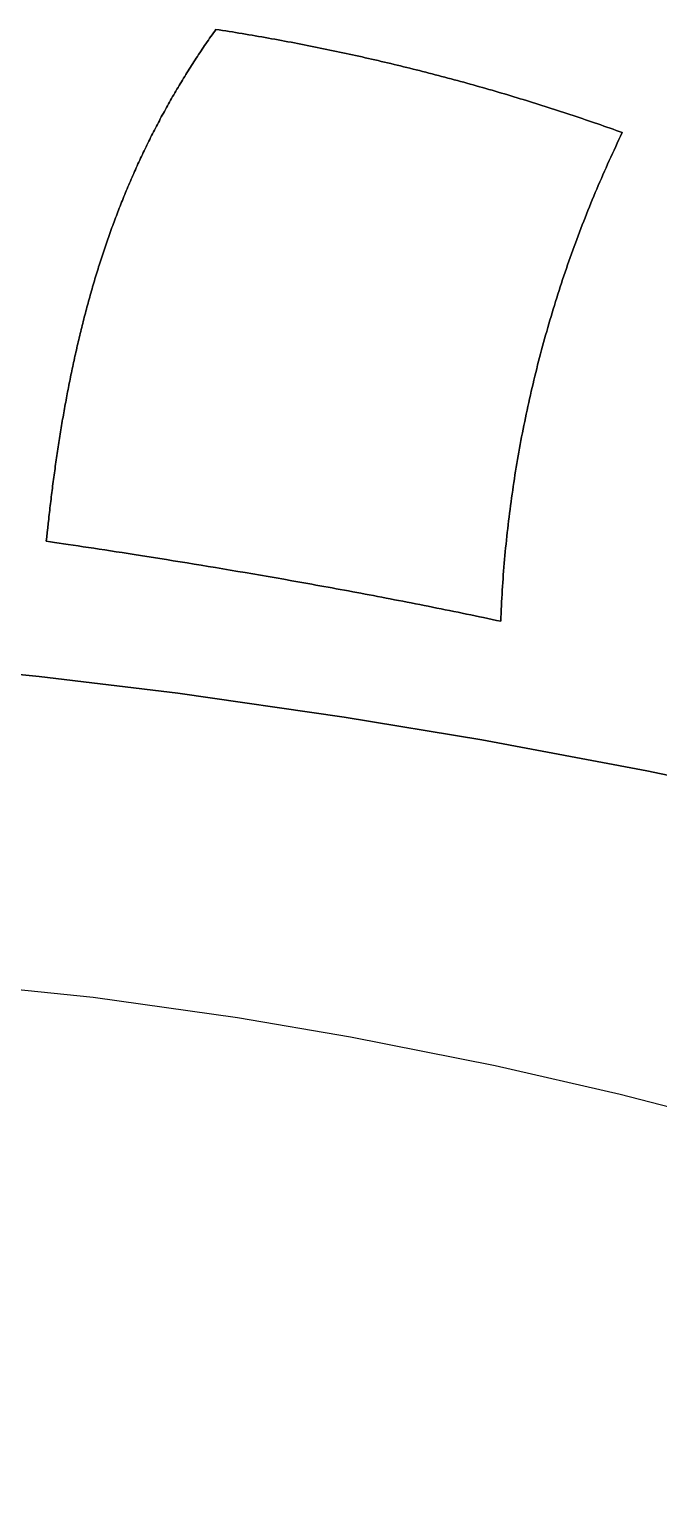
# Model space of a CAD drawing. Header units: millimetres. Extents: x 1811966 to 2218310, y 20519 to 471429.
# Drawn here: x 2083716 to 2104150, y 112128 to 159735 of the extents above; entities that cross this region are included whole.
import ezdxf

# ---------------------------------------------------------------- set-up
doc = ezdxf.new("R2010")
doc.units = ezdxf.units.MM
doc.layers.add('CLOSED_AREAS', color=7, linetype='Continuous')
doc.layers.add('REGION_HOLES', color=7, linetype='Continuous')

msp = doc.modelspace()

# ---------------------------------------------------------------- linework, layer by layer
at = {"layer": 'CLOSED_AREAS'}
msp.add_lwpolyline([(2099020.078, 140530.434), (2099025.007, 140655.952), (2099030.331, 140781.453), (2099036.051, 140906.937), (2099042.166, 141032.403), (2099048.677, 141157.848), (2099055.583, 141283.273), (2099062.885, 141408.675), (2099070.581, 141534.053), (2099078.673, 141659.406), (2099087.16, 141784.734), (2099096.042, 141910.033), (2099105.319, 142035.305), (2099114.991, 142160.546), (2099125.057, 142285.757), (2099135.518, 142410.935), (2099146.374, 142536.079), (2099157.623, 142661.189), (2099169.268, 142786.262), (2099181.306, 142911.298), (2099193.739, 143036.296), (2099206.565, 143161.253), (2099219.785, 143286.17), (2099233.399, 143411.045), (2099247.407, 143535.876), (2099261.808, 143660.662), (2099276.602, 143785.402), (2099291.789, 143910.095), (2099307.369, 144034.739), (2099323.342, 144159.334), (2099339.708, 144283.877), (2099356.466, 144408.369), (2099373.617, 144532.807), (2099391.159, 144657.19), (2099409.094, 144781.518), (2099427.421, 144905.788), (2099446.139, 145030), (2099465.248, 145154.152), (2099484.749, 145278.243), (2099504.641, 145402.273), (2099524.923, 145526.239), (2099545.597, 145650.14), (2099566.66, 145773.976), (2099588.114, 145897.745), (2099609.958, 146021.445), (2099632.192, 146145.076), (2099654.816, 146268.636), (2099677.828, 146392.125), (2099701.23, 146515.54), (2099725.021, 146638.881), (2099749.201, 146762.146), (2099773.768, 146885.334), (2099798.725, 147008.445), (2099824.069, 147131.476), (2099849.8, 147254.426), (2099875.919, 147377.295), (2099902.426, 147500.081), (2099929.319, 147622.783), (2099956.598, 147745.399), (2099984.265, 147867.929), (2100012.317, 147990.371), (2100040.755, 148112.724), (2100069.578, 148234.987), (2100098.787, 148357.158), (2100128.381, 148479.236), (2100158.359, 148601.221), (2100188.722, 148723.111), (2100219.469, 148844.904), (2100250.6, 148966.6), (2100282.114, 149088.197), (2100314.011, 149209.694), (2100346.291, 149331.09), (2100378.953, 149452.383), (2100411.998, 149573.573), (2100445.424, 149694.658), (2100479.232, 149815.638), (2100513.421, 149936.51), (2100547.991, 150057.273), (2100582.942, 150177.928), (2100618.272, 150298.471), (2100653.983, 150418.902), (2100690.072, 150539.221), (2100726.541, 150659.425), (2100763.389, 150779.513), (2100800.615, 150899.485), (2100838.219, 151019.338), (2100876.2, 151139.073), (2100914.559, 151258.687), (2100953.295, 151378.18), (2100992.407, 151497.55), (2101031.895, 151616.796), (2101071.758, 151735.917), (2101111.997, 151854.912), (2101152.611, 151973.78), (2101193.6, 152092.518), (2101234.962, 152211.127), (2101276.699, 152329.606), (2101318.808, 152447.951), (2101361.29, 152566.164), (2101404.145, 152684.242), (2101447.371, 152802.185), (2101490.97, 152919.99), (2101534.939, 153037.658), (2101579.279, 153155.186), (2101623.989, 153272.574), (2101669.069, 153389.821), (2101714.518, 153506.925), (2101760.337, 153623.885), (2101806.523, 153740.7), (2101853.078, 153857.369), (2101900, 153973.89), (2101947.289, 154090.263), (2101994.945, 154206.487), (2102042.967, 154322.559), (2102091.355, 154438.48), (2102140.107, 154554.248), (2102189.225, 154669.861), (2102238.706, 154785.319), (2102288.552, 154900.62), (2102338.76, 155015.764), (2102389.331, 155130.749), (2102440.264, 155245.574), (2102491.559, 155360.238), (2102543.216, 155474.739), (2102595.232, 155589.077), (2102647.609, 155703.251), (2102700.346, 155817.259), (2102753.442, 155931.1), (2102806.896, 156044.773), (2102860.708, 156158.277), (2102914.878, 156271.611), (2102969.405, 156384.774), (2102869.699, 156420.524), (2102769.945, 156456.122), (2102670.142, 156491.57), (2102570.291, 156526.866), (2102470.391, 156562.011), (2102370.443, 156597.005), (2102270.445, 156631.849), (2102170.398, 156666.541), (2102070.303, 156701.082), (2101970.158, 156735.472), (2101869.963, 156769.711), (2101769.72, 156803.799), (2101669.426, 156837.736), (2101569.083, 156871.522), (2101468.69, 156905.157), (2101368.247, 156938.641), (2101267.754, 156971.974), (2101167.211, 157005.156), (2101066.618, 157038.187), (2100965.975, 157071.067), (2100865.28, 157103.796), (2100764.536, 157136.374), (2100663.74, 157168.801), (2100562.894, 157201.077), (2100461.997, 157233.202), (2100361.049, 157265.176), (2100260.049, 157297), (2100158.999, 157328.672), (2100057.897, 157360.193), (2099956.743, 157391.564), (2099855.538, 157422.783), (2099754.281, 157453.852), (2099652.972, 157484.77), (2099551.612, 157515.536), (2099450.199, 157546.152), (2099348.734, 157576.617), (2099247.217, 157606.931), (2099145.647, 157637.094), (2099044.025, 157667.107), (2098942.35, 157696.968), (2098840.623, 157726.679), (2098738.843, 157756.238), (2098637.009, 157785.647), (2098535.123, 157814.905), (2098433.183, 157844.012), (2098331.191, 157872.968), (2098229.144, 157901.774), (2098127.045, 157930.428), (2098024.891, 157958.932), (2097922.684, 157987.285), (2097820.423, 158015.487), (2097718.108, 158043.538), (2097615.739, 158071.439), (2097513.316, 158099.188), (2097410.838, 158126.787), (2097308.306, 158154.235), (2097205.719, 158181.533), (2097103.078, 158208.679), (2097000.382, 158235.675), (2096897.631, 158262.52), (2096794.825, 158289.214), (2096691.964, 158315.757), (2096589.048, 158342.15), (2096486.077, 158368.392), (2096383.05, 158394.483), (2096279.967, 158420.423), (2096176.829, 158446.213), (2096073.635, 158471.851), (2095970.385, 158497.34), (2095867.079, 158522.677), (2095763.717, 158547.864), (2095660.299, 158572.9), (2095556.824, 158597.785), (2095453.293, 158622.519), (2095349.706, 158647.103), (2095246.061, 158671.537), (2095142.36, 158695.819), (2095038.602, 158719.951), (2094934.787, 158743.932), (2094830.915, 158767.762), (2094726.986, 158791.442), (2094622.999, 158814.971), (2094518.955, 158838.35), (2094414.853, 158861.578), (2094310.694, 158884.655), (2094206.476, 158907.581), (2094102.201, 158930.357), (2093997.868, 158952.982), (2093893.477, 158975.457), (2093789.027, 158997.781), (2093684.519, 159019.954), (2093579.952, 159041.977), (2093475.327, 159063.849), (2093370.644, 159085.571), (2093265.901, 159107.142), (2093161.099, 159128.562), (2093056.239, 159149.832), (2092951.319, 159170.951), (2092846.34, 159191.92), (2092741.301, 159212.738), (2092636.204, 159233.405), (2092531.046, 159253.922), (2092425.829, 159274.289), (2092320.552, 159294.504), (2092215.215, 159314.57), (2092109.818, 159334.484), (2092004.36, 159354.249), (2091898.843, 159373.862), (2091793.265, 159393.326), (2091687.626, 159412.638), (2091581.927, 159431.8), (2091476.167, 159450.812), (2091370.347, 159469.673), (2091264.465, 159488.384), (2091158.522, 159506.944), (2091052.518, 159525.353), (2090946.453, 159543.613), (2090840.326, 159561.721), (2090734.138, 159579.679), (2090627.888, 159597.487), (2090521.577, 159615.145), (2090415.203, 159632.651), (2090308.768, 159650.008), (2090202.271, 159667.214), (2090095.711, 159684.269), (2089989.089, 159701.174), (2089882.404, 159717.929), (2089775.658, 159734.533), (2089734.103, 159676.43), (2089692.753, 159618.282), (2089651.606, 159560.087), (2089610.663, 159501.846), (2089569.922, 159443.559), (2089529.383, 159385.226), (2089489.046, 159326.846), (2089448.91, 159268.42), (2089408.974, 159209.948), (2089369.238, 159151.429), (2089329.701, 159092.863), (2089290.363, 159034.25), (2089251.223, 158975.591), (2089212.28, 158916.884), (2089173.535, 158858.131), (2089134.986, 158799.33), (2089096.633, 158740.483), (2089058.475, 158681.587), (2089020.512, 158622.645), (2088982.744, 158563.655), (2088945.169, 158504.618), (2088907.787, 158445.532), (2088870.598, 158386.4), (2088833.601, 158327.219), (2088796.795, 158267.99), (2088760.18, 158208.714), (2088723.756, 158149.389), (2088687.521, 158090.016), (2088651.476, 158030.595), (2088615.619, 157971.126), (2088579.951, 157911.608), (2088544.47, 157852.042), (2088509.176, 157792.427), (2088474.068, 157732.764), (2088439.146, 157673.052), (2088404.41, 157613.29), (2088369.859, 157553.48), (2088335.491, 157493.621), (2088301.308, 157433.713), (2088267.307, 157373.756), (2088233.489, 157313.749), (2088199.853, 157253.693), (2088166.399, 157193.588), (2088133.125, 157133.433), (2088100.032, 157073.228), (2088067.118, 157012.974), (2088034.384, 156952.67), (2088001.828, 156892.316), (2087969.45, 156831.912), (2087937.25, 156771.458), (2087905.227, 156710.954), (2087873.381, 156650.4), (2087841.71, 156589.795), (2087810.215, 156529.14), (2087778.894, 156468.434), (2087747.748, 156407.678), (2087716.775, 156346.872), (2087685.975, 156286.014), (2087655.348, 156225.106), (2087624.893, 156164.147), (2087594.609, 156103.136), (2087564.496, 156042.075), (2087534.553, 155980.963), (2087504.78, 155919.799), (2087475.177, 155858.584), (2087445.742, 155797.318), (2087416.475, 155736), (2087387.375, 155674.63), (2087358.443, 155613.209), (2087329.677, 155551.736), (2087301.076, 155490.211), (2087272.642, 155428.634), (2087244.371, 155367.005), (2087216.265, 155305.324), (2087188.323, 155243.591), (2087160.544, 155181.806), (2087132.927, 155119.968), (2087105.472, 155058.078), (2087078.179, 154996.135), (2087051.046, 154934.139), (2087024.074, 154872.091), (2086997.261, 154809.99), (2086970.608, 154747.836), (2086944.113, 154685.629), (2086917.776, 154623.37), (2086891.597, 154561.056), (2086865.574, 154498.69), (2086839.708, 154436.271), (2086813.998, 154373.798), (2086788.443, 154311.271), (2086763.043, 154248.691), (2086737.797, 154186.057), (2086712.705, 154123.37), (2086687.766, 154060.629), (2086662.979, 153997.833), (2086638.344, 153934.984), (2086613.86, 153872.081), (2086589.528, 153809.123), (2086565.345, 153746.111), (2086541.312, 153683.045), (2086517.429, 153619.925), (2086493.694, 153556.75), (2086470.107, 153493.52), (2086446.667, 153430.236), (2086423.375, 153366.896), (2086400.229, 153303.502), (2086377.228, 153240.053), (2086354.373, 153176.549), (2086331.662, 153112.99), (2086309.096, 153049.376), (2086286.673, 152985.706), (2086264.394, 152921.981), (2086242.256, 152858.2), (2086220.261, 152794.364), (2086198.407, 152730.473), (2086176.694, 152666.525), (2086155.121, 152602.522), (2086133.687, 152538.463), (2086112.393, 152474.348), (2086091.238, 152410.176), (2086070.22, 152345.949), (2086049.34, 152281.665), (2086028.597, 152217.325), (2086007.99, 152152.929), (2085987.518, 152088.476), (2085967.183, 152023.967), (2085946.981, 151959.4), (2085926.914, 151894.778), (2085906.981, 151830.098), (2085887.18, 151765.361), (2085867.512, 151700.567), (2085847.976, 151635.717), (2085828.571, 151570.809), (2085809.297, 151505.843), (2085790.153, 151440.821), (2085771.138, 151375.741), (2085752.253, 151310.603), (2085733.497, 151245.408), (2085714.868, 151180.155), (2085696.367, 151114.844), (2085677.992, 151049.475), (2085659.744, 150984.049), (2085641.622, 150918.564), (2085623.625, 150853.021), (2085605.753, 150787.42), (2085588.004, 150721.761), (2085570.379, 150656.043), (2085552.878, 150590.267), (2085535.498, 150524.432), (2085518.241, 150458.539), (2085501.104, 150392.587), (2085484.089, 150326.576), (2085467.194, 150260.506), (2085450.418, 150194.377), (2085433.761, 150128.189), (2085417.223, 150061.942), (2085400.803, 149995.636), (2085384.501, 149929.27), (2085368.315, 149862.845), (2085352.245, 149796.36), (2085336.291, 149729.816), (2085320.453, 149663.212), (2085304.729, 149596.548), (2085289.119, 149529.824), (2085273.622, 149463.041), (2085258.239, 149396.197), (2085242.968, 149329.294), (2085227.809, 149262.33), (2085212.761, 149195.305), (2085197.823, 149128.221), (2085182.996, 149061.076), (2085168.279, 148993.87), (2085153.671, 148926.604), (2085139.171, 148859.277), (2085124.779, 148791.889), (2085110.494, 148724.441), (2085096.316, 148656.931), (2085082.245, 148589.361), (2085068.279, 148521.729), (2085054.419, 148454.036), (2085040.663, 148386.281), (2085027.011, 148318.466), (2085013.462, 148250.588), (2085000.017, 148182.65), (2084986.673, 148114.649), (2084973.432, 148046.587), (2084960.292, 147978.463), (2084947.253, 147910.277), (2084934.313, 147842.029), (2084921.474, 147773.718), (2084908.733, 147705.346), (2084896.091, 147636.912), (2084883.547, 147568.415), (2084871.1, 147499.855), (2084858.75, 147431.233), (2084846.496, 147362.549), (2084834.338, 147293.802), (2084822.275, 147224.992), (2084810.307, 147156.119), (2084798.432, 147087.183), (2084786.651, 147018.184), (2084774.963, 146949.122), (2084763.368, 146879.997), (2084751.864, 146810.808), (2084740.451, 146741.557), (2084729.129, 146672.241), (2084717.897, 146602.862), (2084706.755, 146533.42), (2084695.702, 146463.913), (2084684.737, 146394.343), (2084673.86, 146324.709), (2084663.07, 146255.011), (2084652.368, 146185.249), (2084641.751, 146115.423), (2084631.22, 146045.533), (2084620.775, 145975.578), (2084610.413, 145905.558), (2084600.136, 145835.475), (2084589.942, 145765.326), (2084579.831, 145695.113), (2084569.803, 145624.836), (2084559.856, 145554.493), (2084549.99, 145484.085), (2084540.206, 145413.613), (2084530.501, 145343.075), (2084520.875, 145272.472), (2084511.329, 145201.804), (2084501.861, 145131.071), (2084492.471, 145060.272), (2084483.159, 144989.407), (2084473.923, 144918.477), (2084464.763, 144847.481), (2084455.679, 144776.419), (2084446.67, 144705.292), (2084437.735, 144634.098), (2084428.875, 144562.839), (2084420.088, 144491.513), (2084411.374, 144420.121), (2084402.732, 144348.663), (2084394.162, 144277.138), (2084385.663, 144205.547), (2084377.234, 144133.89), (2084368.876, 144062.165), (2084360.588, 143990.374), (2084352.368, 143918.516), (2084344.216, 143846.592), (2084328.117, 143702.541), (2084312.284, 143558.221), (2084296.714, 143413.633), (2084281.402, 143268.774), (2084266.343, 143123.644), (2084400.225, 143104.431), (2084538.773, 143084.449), (2084681.91, 143063.705), (2084829.559, 143042.201), (2084981.642, 143019.943), (2085138.083, 142996.934), (2085298.802, 142973.18), (2085463.724, 142948.685), (2085632.772, 142923.453), (2085805.866, 142897.488), (2085982.931, 142870.795), (2086163.89, 142843.379), (2086348.663, 142815.244), (2086537.175, 142786.394), (2086729.348, 142756.833), (2086925.105, 142726.567), (2087124.368, 142695.599), (2087327.06, 142663.934), (2087533.104, 142631.577), (2087742.422, 142598.531), (2087954.936, 142564.802), (2088170.571, 142530.394), (2088389.248, 142495.31), (2088610.89, 142459.556), (2088835.419, 142423.136), (2089062.759, 142386.055), (2089292.832, 142348.316), (2089525.561, 142309.924), (2089760.868, 142270.885), (2089998.676, 142231.201), (2090238.907, 142190.878), (2090481.485, 142149.919), (2090726.332, 142108.331), (2090973.37, 142066.115), (2091222.523, 142023.279), (2091473.713, 141979.824), (2091726.863, 141935.757), (2091981.894, 141891.082), (2092238.731, 141845.802), (2092497.296, 141799.923), (2092627.202, 141776.759), (2092757.511, 141753.448), (2092888.213, 141729.989), (2093019.298, 141706.383), (2093150.758, 141682.63), (2093282.582, 141658.731), (2093414.76, 141634.687), (2093547.284, 141610.497), (2093680.142, 141586.164), (2093813.327, 141561.686), (2093946.827, 141537.065), (2094080.633, 141512.302), (2094214.736, 141487.396), (2094349.126, 141462.349), (2094483.793, 141437.161), (2094618.728, 141411.832), (2094753.92, 141386.363), (2094889.361, 141360.755), (2095025.041, 141335.008), (2095160.949, 141309.123), (2095297.077, 141283.1), (2095433.414, 141256.939), (2095569.951, 141230.642), (2095706.679, 141204.21), (2095843.587, 141177.641), (2095980.665, 141150.938), (2096117.906, 141124.1), (2096255.297, 141097.128), (2096392.831, 141070.023), (2096530.497, 141042.785), (2096668.285, 141015.415), (2096806.187, 140987.914), (2096944.191, 140960.281), (2097082.29, 140932.518), (2097220.472, 140904.624), (2097358.728, 140876.602), (2097497.049, 140848.45), (2097635.425, 140820.17), (2097773.846, 140791.762), (2097912.303, 140763.227), (2098050.786, 140734.566), (2098189.285, 140705.778), (2098327.79, 140676.865), (2098466.293, 140647.827), (2098604.782, 140618.664), (2098743.25, 140589.377), (2098881.685, 140559.967)], close=True, dxfattribs=at)
for points in [[(2079518.447, 139195.446), (2084035.037, 138739.354), (2088541.749, 138194.229), (2093934.294, 137422.869), (2098413.106, 136682.68), (2103767.099, 135678.011), (2108209.569, 134744.147)], [(2079540.664, 128976.992), (2085791.01, 128328.63), (2090478.77, 127669.334), (2094144.16, 127050.746), (2098842.149, 126112.402), (2102894.886, 125186.279), (2109229.807, 123556.813), (2112354.981, 122643.617), (2118605.326, 120548.178), (2122354.496, 119049.169), (2125817.944, 117474.804), (2133918.674, 113328.564), (2135783.79, 112610.178), (2137440.941, 112210.398), (2138609.973, 112128.287), (2141731.606, 112149.472), (2142669.158, 112280.582)]]:
    msp.add_lwpolyline(points, dxfattribs=at)
at = {"layer": 'REGION_HOLES'}
msp.add_lwpolyline([(2089775.658, 159734.533), (2089882.404, 159717.929), (2089989.089, 159701.174), (2090095.711, 159684.269), (2090202.271, 159667.214), (2090308.768, 159650.008), (2090415.203, 159632.651), (2090521.577, 159615.145), (2090627.888, 159597.487), (2090734.138, 159579.679), (2090840.326, 159561.721), (2090946.453, 159543.613), (2091052.518, 159525.353), (2091158.522, 159506.944), (2091264.465, 159488.384), (2091370.347, 159469.673), (2091476.167, 159450.812), (2091581.927, 159431.8), (2091687.626, 159412.638), (2091793.265, 159393.326), (2091898.843, 159373.862), (2092004.36, 159354.249), (2092109.818, 159334.484), (2092215.215, 159314.57), (2092320.552, 159294.504), (2092425.829, 159274.289), (2092531.046, 159253.922), (2092636.204, 159233.405), (2092741.301, 159212.738), (2092846.34, 159191.92), (2092951.319, 159170.951), (2093056.239, 159149.832), (2093161.099, 159128.562), (2093265.901, 159107.142), (2093370.644, 159085.571), (2093475.327, 159063.849), (2093579.952, 159041.977), (2093684.519, 159019.954), (2093789.027, 158997.781), (2093893.477, 158975.457), (2093997.868, 158952.982), (2094102.201, 158930.357), (2094206.476, 158907.581), (2094310.694, 158884.655), (2094414.853, 158861.578), (2094518.955, 158838.35), (2094622.999, 158814.971), (2094726.986, 158791.442), (2094830.915, 158767.762), (2094934.787, 158743.932), (2095038.602, 158719.951), (2095142.36, 158695.819), (2095246.061, 158671.537), (2095349.706, 158647.103), (2095453.293, 158622.519), (2095556.824, 158597.785), (2095660.299, 158572.9), (2095763.717, 158547.864), (2095867.079, 158522.677), (2095970.385, 158497.34), (2096073.635, 158471.851), (2096176.829, 158446.213), (2096279.967, 158420.423), (2096383.05, 158394.483), (2096486.077, 158368.392), (2096589.048, 158342.15), (2096691.964, 158315.757), (2096794.825, 158289.214), (2096897.631, 158262.52), (2097000.382, 158235.675), (2097103.078, 158208.679), (2097205.719, 158181.533), (2097308.306, 158154.235), (2097410.838, 158126.787), (2097513.316, 158099.188), (2097615.739, 158071.439), (2097718.108, 158043.538), (2097820.423, 158015.487), (2097922.684, 157987.285), (2098024.891, 157958.932), (2098127.045, 157930.428), (2098229.144, 157901.774), (2098331.191, 157872.968), (2098433.183, 157844.012), (2098535.123, 157814.905), (2098637.009, 157785.647), (2098738.843, 157756.238), (2098840.623, 157726.679), (2098942.35, 157696.968), (2099044.025, 157667.107), (2099145.647, 157637.094), (2099247.217, 157606.931), (2099348.734, 157576.617), (2099450.199, 157546.152), (2099551.612, 157515.536), (2099652.972, 157484.77), (2099754.281, 157453.852), (2099855.538, 157422.783), (2099956.743, 157391.564), (2100057.897, 157360.193), (2100158.999, 157328.672), (2100260.049, 157297), (2100361.049, 157265.176), (2100461.997, 157233.202), (2100562.894, 157201.077), (2100663.74, 157168.801), (2100764.536, 157136.374), (2100865.28, 157103.796), (2100965.975, 157071.067), (2101066.618, 157038.187), (2101167.211, 157005.156), (2101267.754, 156971.974), (2101368.247, 156938.641), (2101468.69, 156905.157), (2101569.083, 156871.522), (2101669.426, 156837.736), (2101769.72, 156803.799), (2101869.963, 156769.711), (2101970.158, 156735.472), (2102070.303, 156701.082), (2102170.398, 156666.541), (2102270.445, 156631.849), (2102370.443, 156597.005), (2102470.391, 156562.011), (2102570.291, 156526.866), (2102670.142, 156491.57), (2102769.945, 156456.122), (2102869.699, 156420.524), (2102969.405, 156384.774), (2102914.878, 156271.611), (2102860.708, 156158.277), (2102806.896, 156044.773), (2102753.442, 155931.1), (2102700.346, 155817.259), (2102647.609, 155703.251), (2102595.232, 155589.077), (2102543.216, 155474.739), (2102491.559, 155360.238), (2102440.264, 155245.574), (2102389.331, 155130.749), (2102338.76, 155015.764), (2102288.552, 154900.62), (2102238.706, 154785.319), (2102189.225, 154669.861), (2102140.107, 154554.248), (2102091.355, 154438.48), (2102042.967, 154322.559), (2101994.945, 154206.487), (2101947.289, 154090.263), (2101900, 153973.89), (2101853.078, 153857.369), (2101806.523, 153740.7), (2101760.337, 153623.885), (2101714.518, 153506.925), (2101669.069, 153389.821), (2101623.989, 153272.574), (2101579.279, 153155.186), (2101534.939, 153037.658), (2101490.97, 152919.99), (2101447.371, 152802.185), (2101404.145, 152684.242), (2101361.29, 152566.164), (2101318.808, 152447.951), (2101276.699, 152329.606), (2101234.962, 152211.127), (2101193.6, 152092.518), (2101152.611, 151973.78), (2101111.997, 151854.912), (2101071.758, 151735.917), (2101031.895, 151616.796), (2100992.407, 151497.55), (2100953.295, 151378.18), (2100914.559, 151258.687), (2100876.2, 151139.073), (2100838.219, 151019.338), (2100800.615, 150899.485), (2100763.389, 150779.513), (2100726.541, 150659.425), (2100690.072, 150539.221), (2100653.983, 150418.902), (2100618.272, 150298.471), (2100582.942, 150177.928), (2100547.991, 150057.273), (2100513.421, 149936.51), (2100479.232, 149815.638), (2100445.424, 149694.658), (2100411.998, 149573.573), (2100378.953, 149452.383), (2100346.291, 149331.09), (2100314.011, 149209.694), (2100282.114, 149088.197), (2100250.6, 148966.6), (2100219.469, 148844.904), (2100188.722, 148723.111), (2100158.359, 148601.221), (2100128.381, 148479.236), (2100098.787, 148357.158), (2100069.578, 148234.987), (2100040.755, 148112.724), (2100012.317, 147990.371), (2099984.265, 147867.929), (2099956.598, 147745.399), (2099929.319, 147622.783), (2099902.426, 147500.081), (2099875.919, 147377.295), (2099849.8, 147254.426), (2099824.069, 147131.476), (2099798.725, 147008.445), (2099773.768, 146885.334), (2099749.201, 146762.146), (2099725.021, 146638.881), (2099701.23, 146515.54), (2099677.828, 146392.125), (2099654.816, 146268.636), (2099632.192, 146145.076), (2099609.958, 146021.445), (2099588.114, 145897.745), (2099566.66, 145773.976), (2099545.597, 145650.14), (2099524.923, 145526.239), (2099504.641, 145402.273), (2099484.749, 145278.243), (2099465.248, 145154.152), (2099446.139, 145030), (2099427.421, 144905.788), (2099409.094, 144781.518), (2099391.159, 144657.19), (2099373.617, 144532.807), (2099356.466, 144408.369), (2099339.708, 144283.877), (2099323.342, 144159.334), (2099307.369, 144034.739), (2099291.789, 143910.095), (2099276.602, 143785.402), (2099261.808, 143660.662), (2099247.407, 143535.876), (2099233.399, 143411.045), (2099219.785, 143286.17), (2099206.565, 143161.253), (2099193.739, 143036.296), (2099181.306, 142911.298), (2099169.268, 142786.262), (2099157.623, 142661.189), (2099146.374, 142536.079), (2099135.518, 142410.935), (2099125.057, 142285.757), (2099114.991, 142160.546), (2099105.319, 142035.305), (2099096.042, 141910.033), (2099087.16, 141784.734), (2099078.673, 141659.406), (2099070.581, 141534.053), (2099062.885, 141408.675), (2099055.583, 141283.273), (2099048.677, 141157.848), (2099042.166, 141032.403), (2099036.051, 140906.937), (2099030.331, 140781.453), (2099025.007, 140655.952), (2099020.078, 140530.434), (2098881.685, 140559.967), (2098743.25, 140589.377), (2098604.782, 140618.664), (2098466.293, 140647.827), (2098327.79, 140676.865), (2098189.285, 140705.778), (2098050.786, 140734.566), (2097912.303, 140763.227), (2097773.846, 140791.762), (2097635.425, 140820.17), (2097497.049, 140848.45), (2097358.728, 140876.602), (2097220.472, 140904.624), (2097082.29, 140932.518), (2096944.191, 140960.281), (2096806.187, 140987.914), (2096668.285, 141015.415), (2096530.497, 141042.785), (2096392.831, 141070.023), (2096255.297, 141097.128), (2096117.906, 141124.1), (2095980.665, 141150.938), (2095843.587, 141177.641), (2095706.679, 141204.21), (2095569.951, 141230.642), (2095433.414, 141256.939), (2095297.077, 141283.1), (2095160.949, 141309.123), (2095025.041, 141335.008), (2094889.361, 141360.755), (2094753.92, 141386.363), (2094618.728, 141411.832), (2094483.793, 141437.161), (2094349.126, 141462.349), (2094214.736, 141487.396), (2094080.633, 141512.302), (2093946.827, 141537.065), (2093813.327, 141561.686), (2093680.142, 141586.164), (2093547.284, 141610.497), (2093414.76, 141634.687), (2093282.582, 141658.731), (2093150.758, 141682.63), (2093019.298, 141706.383), (2092888.213, 141729.989), (2092757.511, 141753.448), (2092627.202, 141776.759), (2092497.296, 141799.923), (2092238.731, 141845.802), (2091981.894, 141891.082), (2091726.863, 141935.757), (2091473.713, 141979.824), (2091222.523, 142023.279), (2090973.37, 142066.115), (2090726.332, 142108.331), (2090481.485, 142149.919), (2090238.907, 142190.878), (2089998.676, 142231.201), (2089760.868, 142270.885), (2089525.561, 142309.924), (2089292.832, 142348.316), (2089062.759, 142386.055), (2088835.419, 142423.136), (2088610.89, 142459.556), (2088389.248, 142495.31), (2088170.571, 142530.394), (2087954.936, 142564.802), (2087742.422, 142598.531), (2087533.104, 142631.577), (2087327.06, 142663.934), (2087124.368, 142695.599), (2086925.105, 142726.567), (2086729.348, 142756.833), (2086537.175, 142786.394), (2086348.663, 142815.244), (2086163.89, 142843.379), (2085982.931, 142870.795), (2085805.866, 142897.488), (2085632.772, 142923.453), (2085463.724, 142948.685), (2085298.802, 142973.18), (2085138.083, 142996.934), (2084981.642, 143019.943), (2084829.559, 143042.201), (2084681.91, 143063.705), (2084538.773, 143084.449), (2084400.225, 143104.431), (2084266.343, 143123.644), (2084281.402, 143268.774), (2084296.714, 143413.633), (2084312.284, 143558.221), (2084328.117, 143702.541), (2084344.216, 143846.592), (2084352.368, 143918.516), (2084360.588, 143990.374), (2084368.876, 144062.165), (2084377.234, 144133.89), (2084385.663, 144205.547), (2084394.162, 144277.138), (2084402.732, 144348.663), (2084411.374, 144420.121), (2084420.088, 144491.513), (2084428.875, 144562.839), (2084437.735, 144634.098), (2084446.67, 144705.292), (2084455.679, 144776.419), (2084464.763, 144847.481), (2084473.923, 144918.477), (2084483.159, 144989.407), (2084492.471, 145060.272), (2084501.861, 145131.071), (2084511.329, 145201.804), (2084520.875, 145272.472), (2084530.501, 145343.075), (2084540.206, 145413.613), (2084549.99, 145484.085), (2084559.856, 145554.493), (2084569.803, 145624.836), (2084579.831, 145695.113), (2084589.942, 145765.326), (2084600.136, 145835.475), (2084610.413, 145905.558), (2084620.775, 145975.578), (2084631.22, 146045.533), (2084641.751, 146115.423), (2084652.368, 146185.249), (2084663.07, 146255.011), (2084673.86, 146324.709), (2084684.737, 146394.343), (2084695.702, 146463.913), (2084706.755, 146533.42), (2084717.897, 146602.862), (2084729.129, 146672.241), (2084740.451, 146741.557), (2084751.864, 146810.808), (2084763.368, 146879.997), (2084774.963, 146949.122), (2084786.651, 147018.184), (2084798.432, 147087.183), (2084810.307, 147156.119), (2084822.275, 147224.992), (2084834.338, 147293.802), (2084846.496, 147362.549), (2084858.75, 147431.233), (2084871.1, 147499.855), (2084883.547, 147568.415), (2084896.091, 147636.912), (2084908.733, 147705.346), (2084921.474, 147773.718), (2084934.313, 147842.029), (2084947.253, 147910.277), (2084960.292, 147978.463), (2084973.432, 148046.587), (2084986.673, 148114.649), (2085000.017, 148182.65), (2085013.462, 148250.588), (2085027.011, 148318.466), (2085040.663, 148386.281), (2085054.419, 148454.036), (2085068.279, 148521.729), (2085082.245, 148589.361), (2085096.316, 148656.931), (2085110.494, 148724.441), (2085124.779, 148791.889), (2085139.171, 148859.277), (2085153.671, 148926.604), (2085168.279, 148993.87), (2085182.996, 149061.076), (2085197.823, 149128.221), (2085212.761, 149195.305), (2085227.809, 149262.33), (2085242.968, 149329.294), (2085258.239, 149396.197), (2085273.622, 149463.041), (2085289.119, 149529.824), (2085304.729, 149596.548), (2085320.453, 149663.212), (2085336.291, 149729.816), (2085352.245, 149796.36), (2085368.315, 149862.845), (2085384.501, 149929.27), (2085400.803, 149995.636), (2085417.223, 150061.942), (2085433.761, 150128.189), (2085450.418, 150194.377), (2085467.194, 150260.506), (2085484.089, 150326.576), (2085501.104, 150392.587), (2085518.241, 150458.539), (2085535.498, 150524.432), (2085552.878, 150590.267), (2085570.379, 150656.043), (2085588.004, 150721.761), (2085605.753, 150787.42), (2085623.625, 150853.021), (2085641.622, 150918.564), (2085659.744, 150984.049), (2085677.992, 151049.475), (2085696.367, 151114.844), (2085714.868, 151180.155), (2085733.497, 151245.408), (2085752.253, 151310.603), (2085771.138, 151375.741), (2085790.153, 151440.821), (2085809.297, 151505.843), (2085828.571, 151570.809), (2085847.976, 151635.717), (2085867.512, 151700.567), (2085887.18, 151765.361), (2085906.981, 151830.098), (2085926.914, 151894.778), (2085946.981, 151959.4), (2085967.183, 152023.967), (2085987.518, 152088.476), (2086007.99, 152152.929), (2086028.597, 152217.325), (2086049.34, 152281.665), (2086070.22, 152345.949), (2086091.238, 152410.176), (2086112.393, 152474.348), (2086133.687, 152538.463), (2086155.121, 152602.522), (2086176.694, 152666.525), (2086198.407, 152730.473), (2086220.261, 152794.364), (2086242.256, 152858.2), (2086264.394, 152921.981), (2086286.673, 152985.706), (2086309.096, 153049.376), (2086331.662, 153112.99), (2086354.373, 153176.549), (2086377.228, 153240.053), (2086400.229, 153303.502), (2086423.375, 153366.896), (2086446.667, 153430.236), (2086470.107, 153493.52), (2086493.694, 153556.75), (2086517.429, 153619.925), (2086541.312, 153683.045), (2086565.345, 153746.111), (2086589.528, 153809.123), (2086613.86, 153872.081), (2086638.344, 153934.984), (2086662.979, 153997.833), (2086687.766, 154060.629), (2086712.705, 154123.37), (2086737.797, 154186.057), (2086763.043, 154248.691), (2086788.443, 154311.271), (2086813.998, 154373.798), (2086839.708, 154436.271), (2086865.574, 154498.69), (2086891.597, 154561.056), (2086917.776, 154623.37), (2086944.113, 154685.629), (2086970.608, 154747.836), (2086997.261, 154809.99), (2087024.074, 154872.091), (2087051.046, 154934.139), (2087078.179, 154996.135), (2087105.472, 155058.078), (2087132.927, 155119.968), (2087160.544, 155181.806), (2087188.323, 155243.591), (2087216.265, 155305.324), (2087244.371, 155367.005), (2087272.642, 155428.634), (2087301.076, 155490.211), (2087329.677, 155551.736), (2087358.443, 155613.209), (2087387.375, 155674.63), (2087416.475, 155736), (2087445.742, 155797.318), (2087475.177, 155858.584), (2087504.78, 155919.799), (2087534.553, 155980.963), (2087564.496, 156042.075), (2087594.609, 156103.136), (2087624.893, 156164.147), (2087655.348, 156225.106), (2087685.975, 156286.014), (2087716.775, 156346.872), (2087747.748, 156407.678), (2087778.894, 156468.434), (2087810.215, 156529.14), (2087841.71, 156589.795), (2087873.381, 156650.4), (2087905.227, 156710.954), (2087937.25, 156771.458), (2087969.45, 156831.912), (2088001.828, 156892.316), (2088034.384, 156952.67), (2088067.118, 157012.974), (2088100.032, 157073.228), (2088133.125, 157133.433), (2088166.399, 157193.588), (2088199.853, 157253.693), (2088233.489, 157313.749), (2088267.307, 157373.756), (2088301.308, 157433.713), (2088335.491, 157493.621), (2088369.859, 157553.48), (2088404.41, 157613.29), (2088439.146, 157673.052), (2088474.068, 157732.764), (2088509.176, 157792.427), (2088544.47, 157852.042), (2088579.951, 157911.608), (2088615.619, 157971.126), (2088651.476, 158030.595), (2088687.521, 158090.016), (2088723.756, 158149.389), (2088760.18, 158208.714), (2088796.795, 158267.99), (2088833.601, 158327.219), (2088870.598, 158386.4), (2088907.787, 158445.532), (2088945.169, 158504.618), (2088982.744, 158563.655), (2089020.512, 158622.645), (2089058.475, 158681.587), (2089096.633, 158740.483), (2089134.986, 158799.33), (2089173.535, 158858.131), (2089212.28, 158916.884), (2089251.223, 158975.591), (2089290.363, 159034.25), (2089329.701, 159092.863), (2089369.238, 159151.429), (2089408.974, 159209.948), (2089448.91, 159268.42), (2089489.046, 159326.846), (2089529.383, 159385.226), (2089569.922, 159443.559), (2089610.663, 159501.846), (2089651.606, 159560.087), (2089692.753, 159618.282), (2089734.103, 159676.43)], close=True, dxfattribs=at)
msp.add_lwpolyline([(2108209.569, 134744.147), (2103767.099, 135678.011), (2098413.106, 136682.68), (2093934.294, 137422.869), (2088541.749, 138194.229), (2084035.037, 138739.354), (2079518.447, 139195.446)], dxfattribs=at)

doc.saveas('drawing.dxf')
